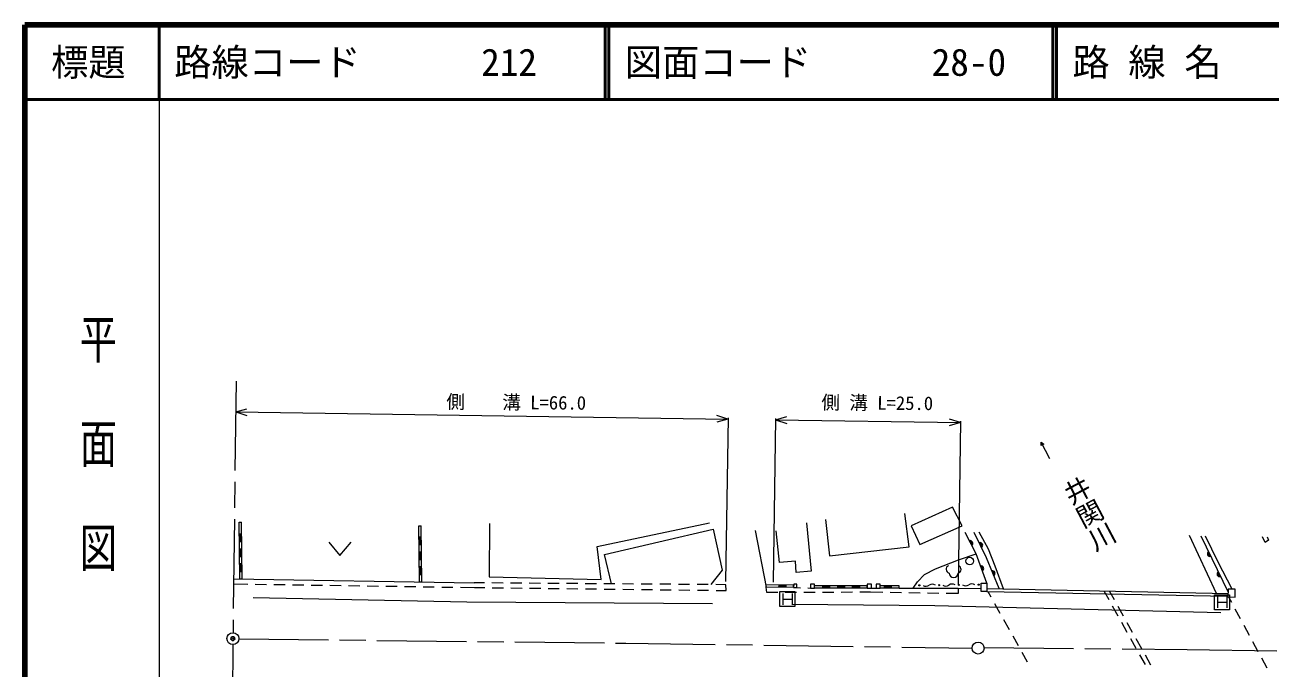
# Model space of a CAD drawing. Units: millimetres, scale not verified. Extents: x 40000 to 680000, y 20000 to 380000.
# Drawn here: x 40000 to 206870, y 293760 to 380000 of the extents above; entities that cross this region are included whole.
import ezdxf
from ezdxf.enums import TextEntityAlignment as Align

# ---------------------------------------------------------------- set-up
doc = ezdxf.new("R2010")
doc.units = ezdxf.units.MM
doc.header["$LTSCALE"] = 1000
doc.header["$PDMODE"] = 32
doc.header["$PDSIZE"] = 500
doc.linetypes.add('CHAIN', pattern=[18.5, 12, -1.5, 3.5, -1.5])
for name, color, linetype, lineweight in [('M-BGD', 7, 'Continuous', 13), ('M-BMK', 2, 'CHAIN', 13), ('M-BMK-SRVR', 3, 'Continuous', 13), ('M-STR-HTXT', 7, 'Continuous', 13), ('M-STR-STR1', 1, 'Continuous', 13), ('M-TTL', 2, 'Continuous', 140), ('M-TTL-BAND', 7, 'Continuous', 13), ('M-TTL-LINE', 7, 'Continuous', 50)]:
    doc.layers.add(name, color=color, linetype=linetype, lineweight=lineweight)
for name, color, linetype in [('M-BGD-HTXT', 7, 'Continuous'), ('M-OTRS', 6, 'Continuous'), ('M-TTL-TXT', 7, 'Continuous')]:
    doc.layers.add(name, color=color, linetype=linetype)
doc.styles.add('@ＭＳ ゴシック', font='')
doc.styles.add('ＭＳ ゴシック', font='')
doc.styles.get('@ＭＳ ゴシック').set_extended_font_data('@MS Gothic')
doc.styles.get('ＭＳ ゴシック').set_extended_font_data('MS Gothic')

msp = doc.modelspace()

# ---------------------------------------------------------------- linework, layer by layer
at = {"layer": 'M-BGD'}
for p, q in [((177351, 321826), (176194, 324042)), ((176202, 323623), (176194, 324042)), ((176194, 324042), (176534, 323797)), ((176534, 323797), (176202, 323623)), ((68731, 313342), (69031, 313346)), ((68823, 305727), (68731, 313342)), ((69123, 305730), (69031, 313346)), ((92806, 312833), (93106, 312836)), ((92900, 305317), (92806, 312833)), ((93200, 305321), (93106, 312836)), ((137847, 312222), (139342, 304620)), ((69050, 311730), (68751, 311726)), ((68763, 310726), (69063, 310730)), ((68823, 310727), (68811, 311727)), ((68883, 310728), (68871, 311728)), ((68943, 310729), (68931, 311729)), ((69003, 310729), (68991, 311729)), ((80712, 310644), (82212, 308844)), ((82212, 308844), (83712, 310644)), ((93125, 311320), (92825, 311316)), ((92897, 310317), (92885, 311317)), ((92957, 310318), (92945, 311318)), ((93017, 310319), (93005, 311319)), ((93077, 310319), (93065, 311319)), ((196006, 311585), (199653, 303809)), ((197597, 311500), (201237, 303930)), ((69075, 309730), (68775, 309727)), ((68787, 308727), (69087, 308730)), ((68847, 308727), (68835, 309727)), ((68907, 308728), (68895, 309728)), ((68967, 308729), (68955, 309729)), ((69027, 308730), (69015, 309729)), ((92837, 310316), (93137, 310320)), ((93150, 309320), (92850, 309317)), ((92922, 308317), (92910, 309317)), ((92982, 308318), (92970, 309318)), ((93042, 308319), (93030, 309319)), ((93102, 308320), (93090, 309320)), ((69099, 307730), (68799, 307727)), ((68871, 306728), (68859, 307727)), ((68931, 306728), (68919, 307728)), ((68991, 306729), (68979, 307729)), ((69051, 306730), (69039, 307730)), ((92862, 308317), (93162, 308320)), ((93175, 307320), (92875, 307317)), ((92947, 306318), (92935, 307317)), ((93007, 306318), (92995, 307318)), ((93067, 306319), (93055, 307319)), ((93127, 306320), (93115, 307320)), ((67980, 305741), (100209, 305192)), ((68811, 306727), (69111, 306730)), ((68823, 305727), (69123, 305730)), ((92887, 306317), (93187, 306321)), ((67972, 305055), (69871, 305026)), ((70871, 305011), (72370, 304988)), ((73370, 304973), (74870, 304951)), ((75870, 304936), (77370, 304913)), ((78370, 304898), (79870, 304876)), ((80869, 304861), (82369, 304838)), ((83369, 304823), (84869, 304801)), ((85869, 304786), (87369, 304763)), ((88369, 304748), (89868, 304725)), ((90868, 304710), (92368, 304688)), ((92900, 305317), (93200, 305321)), ((93368, 304673), (94868, 304650)), ((95868, 304635), (97368, 304613)), ((98368, 304598), (100267, 304569)), ((101579, 305182), (100209, 305192)), ((100267, 304569), (101619, 304553)), ((104079, 305164), (102579, 305175)), ((102619, 304541), (104119, 304523)), ((106579, 305145), (105079, 305156)), ((105119, 304511), (106619, 304493)), ((109079, 305126), (107579, 305138)), ((107619, 304481), (109119, 304463)), ((111579, 305108), (110079, 305119)), ((110118, 304451), (111618, 304434)), ((114079, 305089), (112579, 305100)), ((112618, 304422), (114118, 304404)), ((116579, 305071), (115079, 305082)), ((115118, 304392), (116618, 304374)), ((119079, 305052), (117579, 305063)), ((117618, 304362), (119118, 304344)), ((121579, 305033), (120079, 305045)), ((120118, 304332), (121618, 304314)), ((124079, 305015), (122579, 305026)), ((122618, 304302), (124117, 304284)), ((126579, 304996), (125079, 305007)), ((125117, 304272), (126617, 304254)), ((129079, 304978), (127579, 304989)), ((127617, 304243), (129117, 304225)), ((131578, 304959), (130078, 304970)), ((130117, 304213), (131617, 304195)), ((133948, 304942), (132578, 304952)), ((132617, 304183), (133969, 304167)), ((133969, 304167), (133948, 304942)), ((139342, 304620), (139347, 304920)), ((143012, 304560), (139342, 304620)), ((139441, 303906), (139342, 304620)), ((143017, 304860), (139347, 304920)), ((140890, 303908), (139441, 303906)), ((141017, 304893), (141012, 304593)), ((142013, 304636), (141013, 304653)), ((142014, 304696), (141014, 304713)), ((142015, 304756), (141015, 304773)), ((142016, 304816), (141016, 304833)), ((141181, 302012), (141181, 304012)), ((141181, 304012), (143181, 304012)), ((141556, 303762), (141556, 302262)), ((143390, 303912), (141890, 303910)), ((142012, 304576), (142017, 304876)), ((142806, 303762), (142806, 302262)), ((143012, 304560), (143017, 304860)), ((143012, 304560), (143917, 304534)), ((143181, 304012), (143181, 302012)), ((145890, 303915), (144390, 303913)), ((144917, 304505), (145822, 304479)), ((152883, 304785), (145822, 304779)), ((145822, 304479), (145822, 304779)), ((152883, 304485), (145822, 304479)), ((146883, 304780), (146883, 304480)), ((147883, 304721), (146883, 304720)), ((147883, 304661), (146883, 304660)), ((147883, 304601), (146883, 304600)), ((147883, 304541), (146883, 304540)), ((148390, 303919), (146890, 303917)), ((147883, 304481), (147883, 304781)), ((148883, 304782), (148883, 304482)), ((149883, 304723), (148883, 304722)), ((149883, 304663), (148883, 304662)), ((149883, 304603), (148883, 304602)), ((149883, 304543), (148883, 304542)), ((150890, 303922), (149390, 303920)), ((149883, 304483), (149883, 304783)), ((150883, 304783), (150883, 304483)), ((151883, 304724), (150883, 304723)), ((151883, 304664), (150883, 304663)), ((151883, 304604), (150883, 304603)), ((151883, 304544), (150883, 304543)), ((151883, 304484), (151883, 304784)), ((153338, 303925), (151890, 303923)), ((152883, 304485), (152883, 304785)), ((152883, 304485), (154595, 304487)), ((154957, 303900), (153338, 303925)), ((154595, 304487), (154596, 304787)), ((157153, 304474), (154595, 304487)), ((157155, 304774), (154596, 304787)), ((155155, 304784), (155153, 304484)), ((156153, 304539), (155153, 304544)), ((156154, 304719), (155154, 304724)), ((156154, 304659), (155154, 304664)), ((156154, 304599), (155154, 304604)), ((157457, 303862), (155957, 303885)), ((156153, 304479), (156155, 304779)), ((157153, 304474), (157155, 304774)), ((159956, 303824), (158457, 303847)), ((162456, 303785), (160956, 303808)), ((165075, 303745), (163456, 303770)), ((165079, 304468), (165075, 303745)), ((70596, 303248), (99213, 302655)), ((99213, 302655), (132149, 302401)), ((141556, 303012), (142806, 303012)), ((199425, 301580), (199425, 303580)), ((199425, 303580), (201425, 303580)), ((199800, 303330), (199800, 301830)), ((199800, 302580), (201050, 302580)), ((201050, 303330), (201050, 301830)), ((201425, 303580), (201425, 301580)), ((143181, 302012), (141181, 302012)), ((201425, 301580), (199425, 301580))]:
    msp.add_line(p, q, dxfattribs=at)
for points in [[(147275, 313688), (147812, 308836), (158480, 310021), (157903, 314479)], [(102281, 313166), (102220, 305988), (117247, 305619), (116711, 310052), (131725, 313239)], [(118631, 305055), (117671, 309005), (132233, 312392), (133419, 306889), (131918, 304957)], [(144752, 313260), (145387, 306742), (143373, 306578), (143270, 308109), (141123, 307905), (140700, 312181)], [(168924, 305162), (167460, 309082), (166000, 311957)], [(170542, 304414), (168877, 308542), (167222, 311963)], [(171129, 304401), (170022, 307433), (169149, 309701), (167883, 311970)], [(201779, 304332), (199900, 307982), (198204, 311472)], [(206461, 311365), (206661, 310913), (206210, 310606), (205837, 311351)], [(159016, 304473), (159610, 305333), (160573, 306318), (162018, 307079), (165114, 308272), (167460, 309082)], [(157153, 304474), (165079, 304468), (168162, 304448)], [(142817, 302317), (161951, 302147), (200282, 301215)]]:
    msp.add_lwpolyline(points, dxfattribs=at)
for points in [[(165612, 312833), (164322, 315355), (158773, 312833), (159922, 310339)], [(143012, 304560), (143449, 304547), (143462, 305010), (143025, 305023)], [(145271, 304495), (145822, 304479), (145837, 305010), (145286, 305026)], [(152883, 304485), (153453, 304486), (153453, 305029), (152882, 305029)], [(154096, 304486), (154595, 304487), (154594, 305023), (154095, 305022)]]:
    msp.add_lwpolyline(points, close=True, dxfattribs=at)
for centre, radius in [((166614, 308117), 500), ((159860, 304851), 75), ((162510, 304882), 75), ((165159, 304913), 75), ((167808, 304945), 75)]:
    msp.add_circle(centre, radius, dxfattribs=at)
for centre, radius, start, end in [((166681, 310495), 354, 305.72191, 108.12709), ((166681, 310495), 283, 307.94595, 105.90305), ((166681, 310495), 212, 311.69227, 102.15672), ((166681, 310495), 142, 319.404, 94.44499), ((166681, 310495), 100, 329.72166, 84.12733), ((168001, 310229), 354, 304.60923, 107.01441), ((168001, 310229), 283, 306.83327, 104.79037), ((168001, 310229), 212, 310.5796, 101.04405), ((168001, 310229), 142, 318.29133, 93.33232), ((168001, 310229), 100, 328.60899, 83.01465), ((198816, 309090), 354, 124.48148, 286.88665), ((198816, 309090), 283, 126.70551, 284.66261), ((198816, 309090), 212, 130.45184, 280.91629), ((198816, 309090), 142, 138.16357, 273.20456), ((198816, 309090), 100, 148.48123, 262.8869), ((163990, 307015), 536, 116.08703, 255.33416), ((164919, 307015), 536, 284.66584, 63.91297), ((168141, 307103), 354, 299.28678, 101.69196), ((168141, 307103), 283, 301.51082, 99.46792), ((168141, 307103), 212, 305.25715, 95.72159), ((168141, 307103), 142, 312.96888, 88.00986), ((168141, 307103), 100, 323.28654, 77.6922), ((164455, 306496), 600, 180, 0), ((169659, 306458), 354, 300.76698, 103.17216), ((169659, 306458), 283, 302.99102, 100.94812), ((169659, 306458), 212, 306.73734, 97.20179), ((169659, 306458), 142, 314.44907, 89.49006), ((169659, 306458), 100, 324.76673, 79.1724), ((200116, 306386), 354, 124.48148, 286.88665), ((200116, 306386), 283, 126.70551, 284.66261), ((200116, 306386), 212, 130.45184, 280.91629), ((200116, 306386), 142, 138.16357, 273.20456), ((200116, 306386), 100, 148.48123, 262.8869), ((160765, 305479), 743, 236.95, 304.40873), ((161605, 304254), 743, 56.95, 124.40873), ((163415, 305510), 743, 236.95, 304.40873), ((164254, 304285), 743, 56.95, 124.40873), ((166064, 305542), 743, 236.95, 304.40873), ((166903, 304316), 743, 56.95, 124.40873)]:
    msp.add_arc(centre, radius, start, end, dxfattribs=at)
at = {"layer": 'M-BMK'}
for p, q in [((68299, 332235), (67893, 298510)), ((67884, 296910), (67538, 261394))]:
    msp.add_line(p, q, dxfattribs=at)
for points in [[(68668, 297692), (120514, 297108), (166946, 296443)], [(168542, 296522), (195759, 296262), (267081, 295228)]]:
    msp.add_lwpolyline(points, dxfattribs=at)
at = {"layer": 'M-BMK-SRVR'}
for centre in [(67868, 297710), (167745, 296448)]:
    msp.add_circle(centre, 800, dxfattribs=at)
at = {"layer": 'M-OTRS'}
msp.add_point((67868, 297710), dxfattribs=at)
at = {"layer": 'M-STR-HTXT'}
for p, q in [((68249, 328116), (69755, 328543)), ((68249, 328116), (134221, 327144)), ((68249, 328116), (69742, 327643)), ((134221, 327144), (132714, 326716)), ((134221, 327144), (132728, 327616)), ((134223, 327305), (133910, 305386)), ((140606, 327214), (140292, 305294)), ((140604, 327050), (142110, 327478)), ((165383, 326685), (163890, 327157)), ((140604, 327050), (165383, 326685)), ((140604, 327050), (142097, 326578)), ((165383, 326685), (163876, 326257)), ((165385, 326859), (165072, 304940))]:
    msp.add_line(p, q, dxfattribs=at)
at = {"layer": 'M-STR-STR1'}
for p, q in [((168920, 304037), (201226, 303387)), ((168921, 304447), (201234, 303776)), ((169034, 304035), (169439, 303314)), ((184595, 304122), (185240, 302966)), ((185320, 304107), (185967, 302949)), ((169928, 302442), (170662, 301133)), ((185727, 302092), (186458, 300783)), ((186454, 302076), (187185, 300766)), ((201298, 303302), (201679, 302598)), ((202155, 301718), (202868, 300398)), ((171151, 300261), (171885, 298953)), ((186946, 299909), (187677, 298600)), ((187672, 299893), (188403, 298583)), ((203344, 299519), (204057, 298199)), ((172374, 298081), (173108, 296772)), ((188164, 297726), (188895, 296416)), ((188890, 297710), (189621, 296400)), ((204533, 297320), (205246, 296000)), ((173597, 295900), (174331, 294592)), ((189382, 295543), (190113, 294233)), ((190109, 295527), (190840, 294217)), ((205722, 295121), (206435, 293801))]:
    msp.add_line(p, q, dxfattribs=at)
for points in [[(168924, 305162), (168920, 304037), (168161, 304041), (168166, 305165)], [(201225, 303303), (202188, 303284), (202208, 304324), (201245, 304343)]]:
    msp.add_lwpolyline(points, close=True, dxfattribs=at)
at = {"layer": 'M-TTL'}
for p, q in [((40000, 380000), (40000, 20000)), ((680000, 380000), (40000, 380000))]:
    msp.add_line(p, q, dxfattribs=at)
at = {"layer": 'M-TTL-BAND'}
msp.add_line((58000, 370000), (58000, 20000), dxfattribs=at)
at = {"layer": 'M-TTL-LINE'}
for p, q in [((58000, 380000), (58000, 370000)), ((117750, 380000), (117750, 370000)), ((118250, 380000), (118250, 370000)), ((177750, 380000), (177750, 370000)), ((178250, 380000), (178250, 370000)), ((40000, 370000), (680000, 370000))]:
    msp.add_line(p, q, dxfattribs=at)

# ---------------------------------------------------------------- texts
at = {"layer": 'M-BGD-HTXT', "style": '@ＭＳ ゴシック'}
for s, p in [('井', (179206, 316615)), ('関', (180845, 313523)), ('川', (182484, 310430))]:
    msp.add_text(s, height=2566, rotation=297.928, dxfattribs=at).set_placement(p, align=Align.BOTTOM_CENTER)
at = {"layer": 'M-STR-HTXT', "style": 'ＭＳ ゴシック'}
for s, p in [('側\u3000\u3000溝 L=66.0', (105840, 329400)), ('側 溝 L=25.0', (154222, 329329))]:
    msp.add_text(s, height=1833, rotation=359.475, dxfattribs=at).set_placement(p, align=Align.MIDDLE_CENTER)
at = {"layer": 'M-TTL-BAND', "style": '@ＭＳ ゴシック', "width": 1.4}
msp.add_text('平  面  図', height=3666, rotation=270, dxfattribs=at).set_placement((49777, 306475), align=Align.MIDDLE_RIGHT)
at = {"layer": 'M-TTL-TXT', "style": 'ＭＳ ゴシック'}
msp.add_text('標題', height=3666, dxfattribs=at).set_placement((48500, 375000), align=Align.MIDDLE_CENTER)
for s, p in [('路線コード', (60000, 375000)), ('図面コード', (120380, 375000)), ('路 線 名', (180380, 375000)), ('212', (101142, 375000)), ('28-0', (161521, 375000))]:
    msp.add_text(s, height=3666, dxfattribs=at).set_placement(p, align=Align.MIDDLE_LEFT)

doc.saveas('drawing.dxf')
